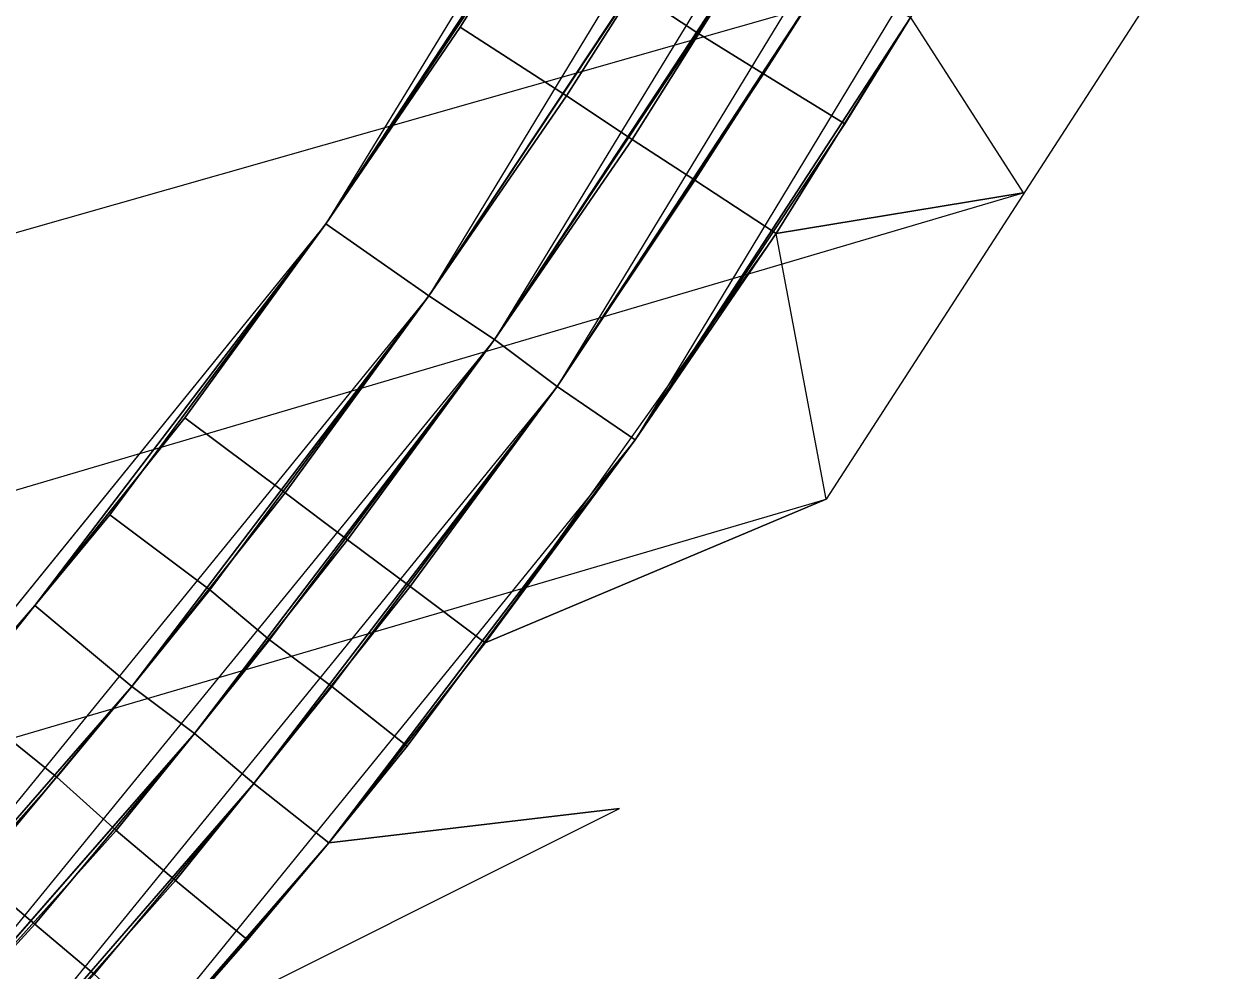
# Model space of a CAD drawing. Extents: x -24.1 to 24.1, y -24.4 to 24.4.
# Drawn here: x 17.395 to 21.22, y -15.35 to -12.32 of the extents above; entities that cross this region are included whole.
import ezdxf

# ---------------------------------------------------------------- set-up
doc = ezdxf.new("R2010")
doc.units = 0
doc.header["$MEASUREMENT"] = 0
for name, color, linetype in [('Concrete bases crown', 7, 'CONTINUOUS'), ('Concrete bases crown bottom', 7, 'CONTINUOUS'), ('Concrete bases crown side1', 7, 'CONTINUOUS'), ('Concrete bases crown side2', 7, 'CONTINUOUS'), ('Concrete bases crown side3', 7, 'CONTINUOUS'), ('Concrete bases crown side4', 7, 'CONTINUOUS'), ('Concrete bases crown top', 7, 'CONTINUOUS'), ('FEA1', 7, 'CONTINUOUS'), ('LowerTendons', 7, 'CONTINUOUS'), ('Mappers', 7, 'CONTINUOUS'), ('SupportsSph', 7, 'CONTINUOUS'), ('Tendons 1 internal', 7, 'CONTINUOUS'), ('Tendons 2 external', 7, 'CONTINUOUS'), ('Tendons 3 middle', 7, 'CONTINUOUS')]:
    doc.layers.add(name, color=color, linetype=linetype)

msp = doc.modelspace()

# ---------------------------------------------------------------- linework, layer by layer
at = {"layer": 'Concrete bases crown'}
for points in [[(19.96, -10.34, 58.95), (18.36, -12.96, 58.95), (19.2, -11.68, 57.86)], [(20.31, -10.52, 58.95), (18.69, -13.19, 58.95), (19.55, -11.89, 57.86)], [(20.31, -10.52, 58.95), (18.69, -13.19, 58.95), (19.55, -11.89, 57.86)], [(20.54, -10.64, 58.95), (18.9, -13.33, 58.95), (19.76, -12.02, 57.86)], [(20.54, -10.64, 58.95), (18.9, -13.33, 58.95), (19.76, -12.02, 57.86)], [(20.76, -10.75, 58.95), (19.1, -13.48, 58.95), (19.97, -12.15, 57.86)], [(20.76, -10.75, 58.95), (19.1, -13.48, 58.95), (19.97, -12.15, 57.86)], [(21.02, -10.89, 58.95), (19.35, -13.65, 58.95), (20.23, -12.3, 57.86)], [(18.36, -12.96, 58.95), (19, -12, 57.58), (19.2, -11.68, 57.86)], [(18.36, -12.96, 54.58), (19.2, -11.68, 54.58), (18.79, -12.33, 55.13)], [(18.69, -13.19, 58.95), (19.34, -12.21, 57.58), (19.55, -11.89, 57.86)], [(18.69, -13.19, 58.95), (19.34, -12.21, 57.58), (19.55, -11.89, 57.86)], [(18.69, -13.19, 54.58), (19.55, -11.89, 54.58), (19.13, -12.55, 55.13)], [(18.69, -13.19, 54.58), (19.55, -11.89, 54.58), (19.13, -12.55, 55.13)], [(18.9, -13.33, 58.95), (19.55, -12.35, 57.58), (19.76, -12.02, 57.86)], [(18.9, -13.33, 58.95), (19.55, -12.35, 57.58), (19.76, -12.02, 57.86)], [(18.9, -13.33, 54.58), (19.76, -12.02, 54.58), (19.34, -12.69, 55.13)], [(18.9, -13.33, 54.58), (19.76, -12.02, 54.58), (19.34, -12.69, 55.13)], [(19.1, -13.48, 58.95), (19.76, -12.48, 57.58), (19.97, -12.15, 57.86)], [(19.1, -13.48, 58.95), (19.76, -12.48, 57.58), (19.97, -12.15, 57.86)], [(19.1, -13.48, 54.58), (19.97, -12.15, 54.58), (19.54, -12.82, 55.13)], [(19.1, -13.48, 54.58), (19.97, -12.15, 54.58), (19.54, -12.82, 55.13)], [(19.35, -13.65, 58.95), (20.02, -12.64, 57.58), (20.23, -12.3, 57.86)], [(19.35, -13.65, 54.58), (20.23, -12.3, 54.58), (19.8, -12.99, 55.13)], [(18.36, -12.96, 58.95), (16.43, -15.34, 58.95), (17.43, -14.18, 57.86)], [(18.36, -12.96, 58.95), (17.43, -14.18, 57.86), (17.67, -13.89, 57.58)], [(17.43, -14.18, 54.58), (18.36, -12.96, 54.58), (17.91, -13.58, 55.13)], [(18.69, -13.19, 58.95), (16.72, -15.61, 58.95), (17.74, -14.44, 57.86)], [(18.69, -13.19, 58.95), (16.72, -15.61, 58.95), (17.74, -14.44, 57.86)], [(18.69, -13.19, 58.95), (17.74, -14.44, 57.86), (17.99, -14.13, 57.58)], [(18.69, -13.19, 58.95), (17.74, -14.44, 57.86), (17.99, -14.13, 57.58)], [(17.74, -14.44, 54.58), (18.69, -13.19, 54.58), (18.23, -13.82, 55.13)], [(17.74, -14.44, 54.58), (18.69, -13.19, 54.58), (18.23, -13.82, 55.13)], [(18.9, -13.33, 58.95), (16.9, -15.78, 58.95), (17.94, -14.59, 57.86)], [(18.9, -13.33, 58.95), (16.9, -15.78, 58.95), (17.94, -14.59, 57.86)], [(18.9, -13.33, 58.95), (17.94, -14.59, 57.86), (18.18, -14.29, 57.58)], [(18.9, -13.33, 58.95), (17.94, -14.59, 57.86), (18.18, -14.29, 57.58)], [(17.94, -14.59, 54.58), (18.9, -13.33, 54.58), (18.43, -13.97, 55.13)], [(17.94, -14.59, 54.58), (18.9, -13.33, 54.58), (18.43, -13.97, 55.13)], [(19.1, -13.48, 58.95), (17.09, -15.95, 58.95), (18.13, -14.75, 57.86)], [(19.1, -13.48, 58.95), (17.09, -15.95, 58.95), (18.13, -14.75, 57.86)], [(19.1, -13.48, 58.95), (18.13, -14.75, 57.86), (18.38, -14.44, 57.58)], [(19.1, -13.48, 58.95), (18.13, -14.75, 57.86), (18.38, -14.44, 57.58)], [(18.13, -14.75, 54.58), (19.1, -13.48, 54.58), (18.63, -14.12, 55.13)], [(18.13, -14.75, 54.58), (19.1, -13.48, 54.58), (18.63, -14.12, 55.13)], [(19.35, -13.65, 58.95), (17.31, -16.16, 58.95), (18.37, -14.94, 57.86)], [(19.35, -13.65, 58.95), (18.37, -14.94, 57.86), (18.62, -14.63, 57.58)], [(18.37, -14.94, 54.58), (19.35, -13.65, 54.58), (18.87, -14.3, 55.13)], [(16.43, -15.34, 58.95), (17.19, -14.48, 57.58), (17.43, -14.18, 57.86)], [(16.43, -15.34, 54.58), (17.43, -14.18, 54.58), (16.94, -14.77, 55.13)], [(16.72, -15.61, 58.95), (17.5, -14.73, 57.58), (17.74, -14.44, 57.86)], [(16.72, -15.61, 58.95), (17.5, -14.73, 57.58), (17.74, -14.44, 57.86)], [(16.72, -15.61, 54.58), (17.74, -14.44, 54.58), (17.24, -15.04, 55.13)], [(16.72, -15.61, 54.58), (17.74, -14.44, 54.58), (17.24, -15.04, 55.13)], [(16.9, -15.78, 58.95), (17.69, -14.9, 57.58), (17.94, -14.59, 57.86)], [(16.9, -15.78, 58.95), (17.69, -14.9, 57.58), (17.94, -14.59, 57.86)], [(16.9, -15.78, 54.58), (17.94, -14.59, 54.58), (17.43, -15.2, 55.13)], [(16.9, -15.78, 54.58), (17.94, -14.59, 54.58), (17.43, -15.2, 55.13)], [(17.09, -15.95, 58.95), (17.88, -15.06, 57.58), (18.13, -14.75, 57.86)], [(17.09, -15.95, 58.95), (17.88, -15.06, 57.58), (18.13, -14.75, 57.86)], [(17.09, -15.95, 54.58), (18.13, -14.75, 54.58), (17.62, -15.36, 55.13)], [(17.09, -15.95, 54.58), (18.13, -14.75, 54.58), (17.62, -15.36, 55.13)], [(17.31, -16.16, 58.95), (18.11, -15.25, 57.58), (18.37, -14.94, 57.86)], [(17.31, -16.16, 54.58), (18.37, -14.94, 54.58), (17.84, -15.56, 55.13)]]:
    msp.add_3dface(points, dxfattribs=at)
at = {"layer": 'Concrete bases crown bottom'}
for points in [[(19.2, -11.68, 55.67), (18.79, -12.33, 55.13), (19.2, -11.68, 54.58), (19.59, -11.01, 55.13)], [(19.59, -11.01, 56.22), (19.2, -11.68, 57.13), (18.79, -12.33, 56.22), (19.2, -11.68, 55.67)], [(19.55, -11.89, 55.67), (19.13, -12.55, 55.13), (19.55, -11.89, 54.58), (19.94, -11.21, 55.13)], [(19.94, -11.21, 56.22), (19.55, -11.89, 57.13), (19.13, -12.55, 56.22), (19.55, -11.89, 55.67)], [(19.76, -12.02, 55.67), (19.34, -12.69, 55.13), (19.76, -12.02, 54.58), (20.16, -11.33, 55.13)], [(20.16, -11.33, 56.22), (19.76, -12.02, 57.13), (19.34, -12.69, 56.22), (19.76, -12.02, 55.67)], [(19.97, -12.15, 55.67), (19.54, -12.82, 55.13), (19.97, -12.15, 54.58), (20.38, -11.45, 55.13)], [(20.38, -11.45, 56.22), (19.97, -12.15, 57.13), (19.54, -12.82, 56.22), (19.97, -12.15, 55.67)], [(19.2, -11.68, 57.13), (19, -12, 57.58), (18.36, -12.96, 56.77), (18.79, -12.33, 56.22)], [(18.79, -12.33, 56.22), (18.36, -12.96, 55.67), (18.79, -12.33, 55.13), (19.2, -11.68, 55.67)], [(19.96, -11.68, 57.58), (19.76, -12.02, 57.86), (19.55, -12.35, 57.58), (19.76, -12.02, 57.13)], [(20.18, -11.81, 57.58), (19.97, -12.15, 57.86), (19.76, -12.48, 57.58), (19.97, -12.15, 57.13)], [(19.55, -11.89, 57.13), (19.34, -12.21, 57.58), (18.69, -13.19, 56.77), (19.13, -12.55, 56.22)], [(19.13, -12.55, 56.22), (18.69, -13.19, 55.67), (19.13, -12.55, 55.13), (19.55, -11.89, 55.67)], [(18.36, -12.96, 58.95), (17.67, -13.89, 57.58), (18.36, -12.96, 56.77), (19, -12, 57.58)], [(19.76, -12.02, 57.13), (19.55, -12.35, 57.58), (18.9, -13.33, 56.77), (19.34, -12.69, 56.22)], [(19.34, -12.69, 56.22), (18.9, -13.33, 55.67), (19.34, -12.69, 55.13), (19.76, -12.02, 55.67)], [(19.97, -12.15, 57.13), (19.76, -12.48, 57.58), (19.1, -13.48, 56.77), (19.54, -12.82, 56.22)], [(19.54, -12.82, 56.22), (19.1, -13.48, 55.67), (19.54, -12.82, 55.13), (19.97, -12.15, 55.67)], [(18.69, -13.19, 58.95), (17.99, -14.13, 57.58), (18.69, -13.19, 56.77), (19.34, -12.21, 57.58)], [(18.36, -12.96, 55.67), (17.91, -13.58, 55.13), (18.36, -12.96, 54.58), (18.79, -12.33, 55.13)], [(18.36, -12.96, 56.77), (17.91, -13.58, 56.22), (18.36, -12.96, 55.67), (18.79, -12.33, 56.22)], [(18.9, -13.33, 58.95), (18.18, -14.29, 57.58), (18.9, -13.33, 56.77), (19.55, -12.35, 57.58)], [(19.1, -13.48, 58.95), (18.38, -14.44, 57.58), (19.1, -13.48, 56.77), (19.76, -12.48, 57.58)], [(18.69, -13.19, 55.67), (18.23, -13.82, 55.13), (18.69, -13.19, 54.58), (19.13, -12.55, 55.13)], [(18.69, -13.19, 56.77), (18.23, -13.82, 56.22), (18.69, -13.19, 55.67), (19.13, -12.55, 56.22)], [(18.9, -13.33, 55.67), (18.43, -13.97, 55.13), (18.9, -13.33, 54.58), (19.34, -12.69, 55.13)], [(18.9, -13.33, 56.77), (18.43, -13.97, 56.22), (18.9, -13.33, 55.67), (19.34, -12.69, 56.22)], [(19.1, -13.48, 55.67), (18.63, -14.12, 55.13), (19.1, -13.48, 54.58), (19.54, -12.82, 55.13)], [(19.1, -13.48, 56.77), (18.63, -14.12, 56.22), (19.1, -13.48, 55.67), (19.54, -12.82, 56.22)], [(17.91, -13.58, 56.22), (17.43, -14.18, 55.67), (17.91, -13.58, 55.13), (18.36, -12.96, 55.67)], [(18.36, -12.96, 56.77), (17.67, -13.89, 57.58), (17.43, -14.18, 57.13), (17.91, -13.58, 56.22)], [(18.23, -13.82, 56.22), (17.74, -14.44, 55.67), (18.23, -13.82, 55.13), (18.69, -13.19, 55.67)], [(18.69, -13.19, 56.77), (17.99, -14.13, 57.58), (17.74, -14.44, 57.13), (18.23, -13.82, 56.22)], [(18.43, -13.97, 56.22), (17.94, -14.59, 55.67), (18.43, -13.97, 55.13), (18.9, -13.33, 55.67)], [(18.9, -13.33, 56.77), (18.18, -14.29, 57.58), (17.94, -14.59, 57.13), (18.43, -13.97, 56.22)], [(18.63, -14.12, 56.22), (18.13, -14.75, 55.67), (18.63, -14.12, 55.13), (19.1, -13.48, 55.67)], [(19.1, -13.48, 56.77), (18.38, -14.44, 57.58), (18.13, -14.75, 57.13), (18.63, -14.12, 56.22)], [(17.43, -14.18, 55.67), (16.94, -14.77, 55.13), (17.43, -14.18, 54.58), (17.91, -13.58, 55.13)], [(17.91, -13.58, 56.22), (17.43, -14.18, 57.13), (16.94, -14.77, 56.22), (17.43, -14.18, 55.67)], [(17.74, -14.44, 55.67), (17.24, -15.04, 55.13), (17.74, -14.44, 54.58), (18.23, -13.82, 55.13)], [(18.23, -13.82, 56.22), (17.74, -14.44, 57.13), (17.24, -15.04, 56.22), (17.74, -14.44, 55.67)], [(17.67, -13.89, 57.58), (17.43, -14.18, 57.86), (17.19, -14.48, 57.58), (17.43, -14.18, 57.13)], [(17.94, -14.59, 55.67), (17.43, -15.2, 55.13), (17.94, -14.59, 54.58), (18.43, -13.97, 55.13)], [(18.43, -13.97, 56.22), (17.94, -14.59, 57.13), (17.43, -15.2, 56.22), (17.94, -14.59, 55.67)], [(17.99, -14.13, 57.58), (17.74, -14.44, 57.86), (17.5, -14.73, 57.58), (17.74, -14.44, 57.13)], [(18.13, -14.75, 55.67), (17.62, -15.36, 55.13), (18.13, -14.75, 54.58), (18.63, -14.12, 55.13)], [(18.63, -14.12, 56.22), (18.13, -14.75, 57.13), (17.62, -15.36, 56.22), (18.13, -14.75, 55.67)], [(16.94, -14.77, 56.22), (16.43, -15.34, 55.67), (16.94, -14.77, 55.13), (17.43, -14.18, 55.67)], [(17.43, -14.18, 57.13), (17.19, -14.48, 57.58), (16.43, -15.34, 56.77), (16.94, -14.77, 56.22)], [(18.18, -14.29, 57.58), (17.94, -14.59, 57.86), (17.69, -14.9, 57.58), (17.94, -14.59, 57.13)], [(17.24, -15.04, 56.22), (16.72, -15.61, 55.67), (17.24, -15.04, 55.13), (17.74, -14.44, 55.67)], [(17.74, -14.44, 57.13), (17.5, -14.73, 57.58), (16.72, -15.61, 56.77), (17.24, -15.04, 56.22)], [(18.38, -14.44, 57.58), (18.13, -14.75, 57.86), (17.88, -15.06, 57.58), (18.13, -14.75, 57.13)], [(17.43, -15.2, 56.22), (16.9, -15.78, 55.67), (17.43, -15.2, 55.13), (17.94, -14.59, 55.67)], [(17.94, -14.59, 57.13), (17.69, -14.9, 57.58), (16.9, -15.78, 56.77), (17.43, -15.2, 56.22)], [(16.72, -15.61, 58.95), (15.89, -16.45, 57.58), (16.72, -15.61, 56.77), (17.5, -14.73, 57.58)], [(17.62, -15.36, 56.22), (17.09, -15.95, 55.67), (17.62, -15.36, 55.13), (18.13, -14.75, 55.67)], [(18.13, -14.75, 57.13), (17.88, -15.06, 57.58), (17.09, -15.95, 56.77), (17.62, -15.36, 56.22)], [(16.9, -15.78, 58.95), (16.07, -16.63, 57.58), (16.9, -15.78, 56.77), (17.69, -14.9, 57.58)], [(17.09, -15.95, 58.95), (16.24, -16.81, 57.58), (17.09, -15.95, 56.77), (17.88, -15.06, 57.58)], [(16.9, -15.78, 55.67), (16.35, -16.35, 55.13), (16.9, -15.78, 54.58), (17.43, -15.2, 55.13)], [(16.9, -15.78, 56.77), (16.35, -16.35, 56.22), (16.9, -15.78, 55.67), (17.43, -15.2, 56.22)]]:
    msp.add_3dface(points, dxfattribs=at)
at = {"layer": 'Concrete bases crown side1'}
for points in [[(19.2, -11.68, 55.67), (18.79, -12.33, 55.13), (19.13, -12.55, 55.13), (19.55, -11.89, 55.67)], [(19.55, -11.89, 55.67), (19.13, -12.55, 55.13), (19.34, -12.69, 55.13), (19.76, -12.02, 55.67)], [(19.55, -11.89, 57.13), (19.34, -12.21, 57.58), (19.55, -12.35, 57.58), (19.76, -12.02, 57.13)], [(19.76, -12.02, 55.67), (19.34, -12.69, 55.13), (19.54, -12.82, 55.13), (19.97, -12.15, 55.67)], [(19.76, -12.02, 57.13), (19.55, -12.35, 57.58), (19.76, -12.48, 57.58), (19.97, -12.15, 57.13)], [(19.97, -12.15, 55.67), (19.54, -12.82, 55.13), (19.8, -12.99, 55.13), (20.23, -12.3, 55.67)], [(19.97, -12.15, 57.13), (19.76, -12.48, 57.58), (20.02, -12.64, 57.58), (20.23, -12.3, 57.13)], [(18.79, -12.33, 56.22), (18.36, -12.96, 55.67), (18.69, -13.19, 55.67), (19.13, -12.55, 56.22)], [(19.13, -12.55, 56.22), (18.69, -13.19, 55.67), (18.9, -13.33, 55.67), (19.34, -12.69, 56.22)], [(19.34, -12.69, 56.22), (18.9, -13.33, 55.67), (19.1, -13.48, 55.67), (19.54, -12.82, 56.22)], [(19.54, -12.82, 56.22), (19.1, -13.48, 55.67), (19.35, -13.65, 55.67), (19.8, -12.99, 56.22)], [(18.36, -12.96, 56.77), (17.67, -13.89, 57.58), (17.99, -14.13, 57.58), (18.69, -13.19, 56.77)], [(18.36, -12.96, 58.95), (17.67, -13.89, 57.58), (17.99, -14.13, 57.58), (18.69, -13.19, 58.95)], [(18.36, -12.96, 55.67), (17.91, -13.58, 55.13), (18.23, -13.82, 55.13), (18.69, -13.19, 55.67)], [(18.36, -12.96, 56.77), (17.91, -13.58, 56.22), (18.23, -13.82, 56.22), (18.69, -13.19, 56.77)], [(18.69, -13.19, 56.77), (17.99, -14.13, 57.58), (18.18, -14.29, 57.58), (18.9, -13.33, 56.77)], [(18.69, -13.19, 58.95), (17.99, -14.13, 57.58), (18.18, -14.29, 57.58), (18.9, -13.33, 58.95)], [(18.69, -13.19, 55.67), (18.23, -13.82, 55.13), (18.43, -13.97, 55.13), (18.9, -13.33, 55.67)], [(18.69, -13.19, 56.77), (18.23, -13.82, 56.22), (18.43, -13.97, 56.22), (18.9, -13.33, 56.77)], [(18.9, -13.33, 56.77), (18.18, -14.29, 57.58), (18.38, -14.44, 57.58), (19.1, -13.48, 56.77)], [(18.9, -13.33, 58.95), (18.18, -14.29, 57.58), (18.38, -14.44, 57.58), (19.1, -13.48, 58.95)], [(18.9, -13.33, 55.67), (18.43, -13.97, 55.13), (18.63, -14.12, 55.13), (19.1, -13.48, 55.67)], [(18.9, -13.33, 56.77), (18.43, -13.97, 56.22), (18.63, -14.12, 56.22), (19.1, -13.48, 56.77)], [(19.1, -13.48, 56.77), (18.38, -14.44, 57.58), (18.62, -14.63, 57.58), (19.35, -13.65, 56.77)], [(19.1, -13.48, 58.95), (18.38, -14.44, 57.58), (18.62, -14.63, 57.58), (19.35, -13.65, 58.95)], [(19.1, -13.48, 55.67), (18.63, -14.12, 55.13), (18.87, -14.3, 55.13), (19.35, -13.65, 55.67)], [(19.1, -13.48, 56.77), (18.63, -14.12, 56.22), (18.87, -14.3, 56.22), (19.35, -13.65, 56.77)], [(17.91, -13.58, 56.22), (17.43, -14.18, 55.67), (17.74, -14.44, 55.67), (18.23, -13.82, 56.22)], [(17.91, -13.58, 56.22), (17.43, -14.18, 57.13), (17.74, -14.44, 57.13), (18.23, -13.82, 56.22)], [(18.23, -13.82, 56.22), (17.74, -14.44, 55.67), (17.94, -14.59, 55.67), (18.43, -13.97, 56.22)], [(18.23, -13.82, 56.22), (17.74, -14.44, 57.13), (17.94, -14.59, 57.13), (18.43, -13.97, 56.22)], [(17.67, -13.89, 57.58), (17.43, -14.18, 57.86), (17.74, -14.44, 57.86), (17.99, -14.13, 57.58)], [(18.43, -13.97, 56.22), (17.94, -14.59, 55.67), (18.13, -14.75, 55.67), (18.63, -14.12, 56.22)], [(18.43, -13.97, 56.22), (17.94, -14.59, 57.13), (18.13, -14.75, 57.13), (18.63, -14.12, 56.22)], [(17.99, -14.13, 57.58), (17.74, -14.44, 57.86), (17.94, -14.59, 57.86), (18.18, -14.29, 57.58)], [(18.63, -14.12, 56.22), (18.13, -14.75, 55.67), (18.37, -14.94, 55.67), (18.87, -14.3, 56.22)], [(18.63, -14.12, 56.22), (18.13, -14.75, 57.13), (18.37, -14.94, 57.13), (18.87, -14.3, 56.22)], [(17.43, -14.18, 55.67), (16.94, -14.77, 55.13), (17.24, -15.04, 55.13), (17.74, -14.44, 55.67)], [(17.43, -14.18, 57.13), (17.19, -14.48, 57.58), (17.5, -14.73, 57.58), (17.74, -14.44, 57.13)], [(18.18, -14.29, 57.58), (17.94, -14.59, 57.86), (18.13, -14.75, 57.86), (18.38, -14.44, 57.58)], [(17.74, -14.44, 55.67), (17.24, -15.04, 55.13), (17.43, -15.2, 55.13), (17.94, -14.59, 55.67)], [(17.74, -14.44, 57.13), (17.5, -14.73, 57.58), (17.69, -14.9, 57.58), (17.94, -14.59, 57.13)], [(18.38, -14.44, 57.58), (18.13, -14.75, 57.86), (18.37, -14.94, 57.86), (18.62, -14.63, 57.58)], [(17.94, -14.59, 55.67), (17.43, -15.2, 55.13), (17.62, -15.36, 55.13), (18.13, -14.75, 55.67)], [(17.94, -14.59, 57.13), (17.69, -14.9, 57.58), (17.88, -15.06, 57.58), (18.13, -14.75, 57.13)], [(18.13, -14.75, 55.67), (17.62, -15.36, 55.13), (17.84, -15.56, 55.13), (18.37, -14.94, 55.67)], [(18.13, -14.75, 57.13), (17.88, -15.06, 57.58), (18.11, -15.25, 57.58), (18.37, -14.94, 57.13)], [(17.24, -15.04, 56.22), (16.72, -15.61, 55.67), (16.9, -15.78, 55.67), (17.43, -15.2, 56.22)], [(17.43, -15.2, 56.22), (16.9, -15.78, 55.67), (17.09, -15.95, 55.67), (17.62, -15.36, 56.22)]]:
    msp.add_3dface(points, dxfattribs=at)
at = {"layer": 'Concrete bases crown side2'}
for points in [[(18.79, -12.33, 55.13), (19.2, -11.68, 54.58), (19.55, -11.89, 54.58), (19.13, -12.55, 55.13)], [(19.2, -11.68, 57.13), (18.79, -12.33, 56.22), (19.13, -12.55, 56.22), (19.55, -11.89, 57.13)], [(19.13, -12.55, 55.13), (19.55, -11.89, 54.58), (19.76, -12.02, 54.58), (19.34, -12.69, 55.13)], [(19.55, -11.89, 57.13), (19.13, -12.55, 56.22), (19.34, -12.69, 56.22), (19.76, -12.02, 57.13)], [(19.55, -11.89, 57.86), (19.34, -12.21, 57.58), (19.55, -12.35, 57.58), (19.76, -12.02, 57.86)], [(19, -12, 57.58), (18.36, -12.96, 56.77), (18.69, -13.19, 56.77), (19.34, -12.21, 57.58)], [(19.34, -12.69, 55.13), (19.76, -12.02, 54.58), (19.97, -12.15, 54.58), (19.54, -12.82, 55.13)], [(19.76, -12.02, 57.13), (19.34, -12.69, 56.22), (19.54, -12.82, 56.22), (19.97, -12.15, 57.13)], [(19.76, -12.02, 57.86), (19.55, -12.35, 57.58), (19.76, -12.48, 57.58), (19.97, -12.15, 57.86)], [(19.54, -12.82, 55.13), (19.97, -12.15, 54.58), (20.23, -12.3, 54.58), (19.8, -12.99, 55.13)], [(19.97, -12.15, 57.13), (19.54, -12.82, 56.22), (19.8, -12.99, 56.22), (20.23, -12.3, 57.13)], [(19.97, -12.15, 57.86), (19.76, -12.48, 57.58), (20.02, -12.64, 57.58), (20.23, -12.3, 57.86)], [(19.34, -12.21, 57.58), (18.69, -13.19, 56.77), (18.9, -13.33, 56.77), (19.55, -12.35, 57.58)], [(18.36, -12.96, 55.67), (18.79, -12.33, 55.13), (19.13, -12.55, 55.13), (18.69, -13.19, 55.67)], [(19.55, -12.35, 57.58), (18.9, -13.33, 56.77), (19.1, -13.48, 56.77), (19.76, -12.48, 57.58)], [(19.76, -12.48, 57.58), (19.1, -13.48, 56.77), (19.35, -13.65, 56.77), (20.02, -12.64, 57.58)], [(18.69, -13.19, 55.67), (19.13, -12.55, 55.13), (19.34, -12.69, 55.13), (18.9, -13.33, 55.67)], [(18.9, -13.33, 55.67), (19.34, -12.69, 55.13), (19.54, -12.82, 55.13), (19.1, -13.48, 55.67)], [(19.1, -13.48, 55.67), (19.54, -12.82, 55.13), (19.8, -12.99, 55.13), (19.35, -13.65, 55.67)], [(17.67, -13.89, 57.58), (18.36, -12.96, 56.77), (18.69, -13.19, 56.77), (17.99, -14.13, 57.58)], [(17.91, -13.58, 55.13), (18.36, -12.96, 54.58), (18.69, -13.19, 54.58), (18.23, -13.82, 55.13)], [(17.91, -13.58, 56.22), (18.36, -12.96, 55.67), (18.69, -13.19, 55.67), (18.23, -13.82, 56.22)], [(17.99, -14.13, 57.58), (18.69, -13.19, 56.77), (18.9, -13.33, 56.77), (18.18, -14.29, 57.58)], [(18.23, -13.82, 55.13), (18.69, -13.19, 54.58), (18.9, -13.33, 54.58), (18.43, -13.97, 55.13)], [(18.23, -13.82, 56.22), (18.69, -13.19, 55.67), (18.9, -13.33, 55.67), (18.43, -13.97, 56.22)], [(18.18, -14.29, 57.58), (18.9, -13.33, 56.77), (19.1, -13.48, 56.77), (18.38, -14.44, 57.58)], [(18.43, -13.97, 55.13), (18.9, -13.33, 54.58), (19.1, -13.48, 54.58), (18.63, -14.12, 55.13)], [(18.43, -13.97, 56.22), (18.9, -13.33, 55.67), (19.1, -13.48, 55.67), (18.63, -14.12, 56.22)], [(18.38, -14.44, 57.58), (19.1, -13.48, 56.77), (19.35, -13.65, 56.77), (18.62, -14.63, 57.58)], [(18.63, -14.12, 55.13), (19.1, -13.48, 54.58), (19.35, -13.65, 54.58), (18.87, -14.3, 55.13)], [(18.63, -14.12, 56.22), (19.1, -13.48, 55.67), (19.35, -13.65, 55.67), (18.87, -14.3, 56.22)], [(17.43, -14.18, 55.67), (17.91, -13.58, 55.13), (18.23, -13.82, 55.13), (17.74, -14.44, 55.67)], [(17.74, -14.44, 55.67), (18.23, -13.82, 55.13), (18.43, -13.97, 55.13), (17.94, -14.59, 55.67)], [(17.67, -13.89, 57.58), (17.43, -14.18, 57.13), (17.74, -14.44, 57.13), (17.99, -14.13, 57.58)], [(17.94, -14.59, 55.67), (18.43, -13.97, 55.13), (18.63, -14.12, 55.13), (18.13, -14.75, 55.67)], [(17.99, -14.13, 57.58), (17.74, -14.44, 57.13), (17.94, -14.59, 57.13), (18.18, -14.29, 57.58)], [(18.13, -14.75, 55.67), (18.63, -14.12, 55.13), (18.87, -14.3, 55.13), (18.37, -14.94, 55.67)], [(16.94, -14.77, 55.13), (17.43, -14.18, 54.58), (17.74, -14.44, 54.58), (17.24, -15.04, 55.13)], [(17.43, -14.18, 57.13), (16.94, -14.77, 56.22), (17.24, -15.04, 56.22), (17.74, -14.44, 57.13)], [(17.43, -14.18, 57.86), (17.19, -14.48, 57.58), (17.5, -14.73, 57.58), (17.74, -14.44, 57.86)], [(18.18, -14.29, 57.58), (17.94, -14.59, 57.13), (18.13, -14.75, 57.13), (18.38, -14.44, 57.58)], [(17.24, -15.04, 55.13), (17.74, -14.44, 54.58), (17.94, -14.59, 54.58), (17.43, -15.2, 55.13)], [(17.74, -14.44, 57.13), (17.24, -15.04, 56.22), (17.43, -15.2, 56.22), (17.94, -14.59, 57.13)], [(17.74, -14.44, 57.86), (17.5, -14.73, 57.58), (17.69, -14.9, 57.58), (17.94, -14.59, 57.86)], [(18.38, -14.44, 57.58), (18.13, -14.75, 57.13), (18.37, -14.94, 57.13), (18.62, -14.63, 57.58)], [(17.19, -14.48, 57.58), (16.43, -15.34, 56.77), (16.72, -15.61, 56.77), (17.5, -14.73, 57.58)], [(17.43, -15.2, 55.13), (17.94, -14.59, 54.58), (18.13, -14.75, 54.58), (17.62, -15.36, 55.13)], [(17.94, -14.59, 57.13), (17.43, -15.2, 56.22), (17.62, -15.36, 56.22), (18.13, -14.75, 57.13)], [(17.94, -14.59, 57.86), (17.69, -14.9, 57.58), (17.88, -15.06, 57.58), (18.13, -14.75, 57.86)], [(17.5, -14.73, 57.58), (16.72, -15.61, 56.77), (16.9, -15.78, 56.77), (17.69, -14.9, 57.58)], [(17.62, -15.36, 55.13), (18.13, -14.75, 54.58), (18.37, -14.94, 54.58), (17.84, -15.56, 55.13)], [(18.13, -14.75, 57.13), (17.62, -15.36, 56.22), (17.84, -15.56, 56.22), (18.37, -14.94, 57.13)], [(18.13, -14.75, 57.86), (17.88, -15.06, 57.58), (18.11, -15.25, 57.58), (18.37, -14.94, 57.86)], [(17.69, -14.9, 57.58), (16.9, -15.78, 56.77), (17.09, -15.95, 56.77), (17.88, -15.06, 57.58)], [(16.72, -15.61, 55.67), (17.24, -15.04, 55.13), (17.43, -15.2, 55.13), (16.9, -15.78, 55.67)], [(17.88, -15.06, 57.58), (17.09, -15.95, 56.77), (17.31, -16.16, 56.77), (18.11, -15.25, 57.58)], [(16.9, -15.78, 55.67), (17.43, -15.2, 55.13), (17.62, -15.36, 55.13), (17.09, -15.95, 55.67)]]:
    msp.add_3dface(points, dxfattribs=at)
at = {"layer": 'Concrete bases crown side3'}
for points in [[(18.79, -12.33, 56.22), (19.2, -11.68, 55.67), (19.55, -11.89, 55.67), (19.13, -12.55, 56.22)], [(18.79, -12.33, 55.13), (19.2, -11.68, 55.67), (19.55, -11.89, 55.67), (19.13, -12.55, 55.13)], [(19.13, -12.55, 56.22), (19.55, -11.89, 55.67), (19.76, -12.02, 55.67), (19.34, -12.69, 56.22)], [(19.13, -12.55, 55.13), (19.55, -11.89, 55.67), (19.76, -12.02, 55.67), (19.34, -12.69, 55.13)], [(19.34, -12.21, 57.58), (19.55, -11.89, 57.13), (19.76, -12.02, 57.13), (19.55, -12.35, 57.58)], [(18.36, -12.96, 56.77), (19, -12, 57.58), (19.34, -12.21, 57.58), (18.69, -13.19, 56.77)], [(19.34, -12.69, 56.22), (19.76, -12.02, 55.67), (19.97, -12.15, 55.67), (19.54, -12.82, 56.22)], [(19.34, -12.69, 55.13), (19.76, -12.02, 55.67), (19.97, -12.15, 55.67), (19.54, -12.82, 55.13)], [(19.55, -12.35, 57.58), (19.76, -12.02, 57.13), (19.97, -12.15, 57.13), (19.76, -12.48, 57.58)], [(19.54, -12.82, 56.22), (19.97, -12.15, 55.67), (20.23, -12.3, 55.67), (19.8, -12.99, 56.22)], [(19.54, -12.82, 55.13), (19.97, -12.15, 55.67), (20.23, -12.3, 55.67), (19.8, -12.99, 55.13)], [(19.76, -12.48, 57.58), (19.97, -12.15, 57.13), (20.23, -12.3, 57.13), (20.02, -12.64, 57.58)], [(18.69, -13.19, 56.77), (19.34, -12.21, 57.58), (19.55, -12.35, 57.58), (18.9, -13.33, 56.77)], [(18.36, -12.96, 54.58), (18.79, -12.33, 55.13), (19.13, -12.55, 55.13), (18.69, -13.19, 54.58)], [(18.36, -12.96, 55.67), (18.79, -12.33, 56.22), (19.13, -12.55, 56.22), (18.69, -13.19, 55.67)], [(18.36, -12.96, 56.77), (18.79, -12.33, 56.22), (19.13, -12.55, 56.22), (18.69, -13.19, 56.77)], [(18.9, -13.33, 56.77), (19.55, -12.35, 57.58), (19.76, -12.48, 57.58), (19.1, -13.48, 56.77)], [(19.1, -13.48, 56.77), (19.76, -12.48, 57.58), (20.02, -12.64, 57.58), (19.35, -13.65, 56.77)], [(18.69, -13.19, 54.58), (19.13, -12.55, 55.13), (19.34, -12.69, 55.13), (18.9, -13.33, 54.58)], [(18.69, -13.19, 55.67), (19.13, -12.55, 56.22), (19.34, -12.69, 56.22), (18.9, -13.33, 55.67)], [(18.69, -13.19, 56.77), (19.13, -12.55, 56.22), (19.34, -12.69, 56.22), (18.9, -13.33, 56.77)], [(18.9, -13.33, 54.58), (19.34, -12.69, 55.13), (19.54, -12.82, 55.13), (19.1, -13.48, 54.58)], [(18.9, -13.33, 55.67), (19.34, -12.69, 56.22), (19.54, -12.82, 56.22), (19.1, -13.48, 55.67)], [(18.9, -13.33, 56.77), (19.34, -12.69, 56.22), (19.54, -12.82, 56.22), (19.1, -13.48, 56.77)], [(19.1, -13.48, 54.58), (19.54, -12.82, 55.13), (19.8, -12.99, 55.13), (19.35, -13.65, 54.58)], [(19.1, -13.48, 55.67), (19.54, -12.82, 56.22), (19.8, -12.99, 56.22), (19.35, -13.65, 55.67)], [(19.1, -13.48, 56.77), (19.54, -12.82, 56.22), (19.8, -12.99, 56.22), (19.35, -13.65, 56.77)], [(17.91, -13.58, 55.13), (18.36, -12.96, 55.67), (18.69, -13.19, 55.67), (18.23, -13.82, 55.13)], [(18.23, -13.82, 55.13), (18.69, -13.19, 55.67), (18.9, -13.33, 55.67), (18.43, -13.97, 55.13)], [(18.43, -13.97, 55.13), (18.9, -13.33, 55.67), (19.1, -13.48, 55.67), (18.63, -14.12, 55.13)], [(18.63, -14.12, 55.13), (19.1, -13.48, 55.67), (19.35, -13.65, 55.67), (18.87, -14.3, 55.13)], [(17.43, -14.18, 54.58), (17.91, -13.58, 55.13), (18.23, -13.82, 55.13), (17.74, -14.44, 54.58)], [(17.43, -14.18, 57.13), (17.91, -13.58, 56.22), (18.23, -13.82, 56.22), (17.74, -14.44, 57.13)], [(17.74, -14.44, 54.58), (18.23, -13.82, 55.13), (18.43, -13.97, 55.13), (17.94, -14.59, 54.58)], [(17.74, -14.44, 57.13), (18.23, -13.82, 56.22), (18.43, -13.97, 56.22), (17.94, -14.59, 57.13)], [(17.94, -14.59, 54.58), (18.43, -13.97, 55.13), (18.63, -14.12, 55.13), (18.13, -14.75, 54.58)], [(17.94, -14.59, 57.13), (18.43, -13.97, 56.22), (18.63, -14.12, 56.22), (18.13, -14.75, 57.13)], [(18.13, -14.75, 54.58), (18.63, -14.12, 55.13), (18.87, -14.3, 55.13), (18.37, -14.94, 54.58)], [(18.13, -14.75, 57.13), (18.63, -14.12, 56.22), (18.87, -14.3, 56.22), (18.37, -14.94, 57.13)], [(16.94, -14.77, 55.13), (17.43, -14.18, 55.67), (17.74, -14.44, 55.67), (17.24, -15.04, 55.13)], [(16.94, -14.77, 56.22), (17.43, -14.18, 55.67), (17.74, -14.44, 55.67), (17.24, -15.04, 56.22)], [(17.19, -14.48, 57.58), (17.43, -14.18, 57.13), (17.74, -14.44, 57.13), (17.5, -14.73, 57.58)], [(17.24, -15.04, 55.13), (17.74, -14.44, 55.67), (17.94, -14.59, 55.67), (17.43, -15.2, 55.13)], [(17.24, -15.04, 56.22), (17.74, -14.44, 55.67), (17.94, -14.59, 55.67), (17.43, -15.2, 56.22)], [(17.5, -14.73, 57.58), (17.74, -14.44, 57.13), (17.94, -14.59, 57.13), (17.69, -14.9, 57.58)], [(16.43, -15.34, 56.77), (17.19, -14.48, 57.58), (17.5, -14.73, 57.58), (16.72, -15.61, 56.77)], [(17.43, -15.2, 55.13), (17.94, -14.59, 55.67), (18.13, -14.75, 55.67), (17.62, -15.36, 55.13)], [(17.43, -15.2, 56.22), (17.94, -14.59, 55.67), (18.13, -14.75, 55.67), (17.62, -15.36, 56.22)], [(17.69, -14.9, 57.58), (17.94, -14.59, 57.13), (18.13, -14.75, 57.13), (17.88, -15.06, 57.58)], [(16.72, -15.61, 56.77), (17.5, -14.73, 57.58), (17.69, -14.9, 57.58), (16.9, -15.78, 56.77)], [(17.62, -15.36, 55.13), (18.13, -14.75, 55.67), (18.37, -14.94, 55.67), (17.84, -15.56, 55.13)], [(17.62, -15.36, 56.22), (18.13, -14.75, 55.67), (18.37, -14.94, 55.67), (17.84, -15.56, 56.22)], [(17.88, -15.06, 57.58), (18.13, -14.75, 57.13), (18.37, -14.94, 57.13), (18.11, -15.25, 57.58)], [(16.9, -15.78, 56.77), (17.69, -14.9, 57.58), (17.88, -15.06, 57.58), (17.09, -15.95, 56.77)], [(16.72, -15.61, 54.58), (17.24, -15.04, 55.13), (17.43, -15.2, 55.13), (16.9, -15.78, 54.58)], [(16.72, -15.61, 55.67), (17.24, -15.04, 56.22), (17.43, -15.2, 56.22), (16.9, -15.78, 55.67)], [(16.72, -15.61, 56.77), (17.24, -15.04, 56.22), (17.43, -15.2, 56.22), (16.9, -15.78, 56.77)], [(17.09, -15.95, 56.77), (17.88, -15.06, 57.58), (18.11, -15.25, 57.58), (17.31, -16.16, 56.77)], [(16.9, -15.78, 54.58), (17.43, -15.2, 55.13), (17.62, -15.36, 55.13), (17.09, -15.95, 54.58)], [(16.9, -15.78, 55.67), (17.43, -15.2, 56.22), (17.62, -15.36, 56.22), (17.09, -15.95, 55.67)], [(16.9, -15.78, 56.77), (17.43, -15.2, 56.22), (17.62, -15.36, 56.22), (17.09, -15.95, 56.77)]]:
    msp.add_3dface(points, dxfattribs=at)
at = {"layer": 'Concrete bases crown side4'}
for points in [[(18.79, -12.33, 56.22), (19.2, -11.68, 57.13), (19.55, -11.89, 57.13), (19.13, -12.55, 56.22)], [(19.2, -11.68, 55.67), (18.79, -12.33, 56.22), (19.13, -12.55, 56.22), (19.55, -11.89, 55.67)], [(19.13, -12.55, 56.22), (19.55, -11.89, 57.13), (19.76, -12.02, 57.13), (19.34, -12.69, 56.22)], [(19.55, -11.89, 55.67), (19.13, -12.55, 56.22), (19.34, -12.69, 56.22), (19.76, -12.02, 55.67)], [(19, -12, 57.58), (18.36, -12.96, 58.95), (18.69, -13.19, 58.95), (19.34, -12.21, 57.58)], [(19.34, -12.69, 56.22), (19.76, -12.02, 57.13), (19.97, -12.15, 57.13), (19.54, -12.82, 56.22)], [(19.76, -12.02, 55.67), (19.34, -12.69, 56.22), (19.54, -12.82, 56.22), (19.97, -12.15, 55.67)], [(19.54, -12.82, 56.22), (19.97, -12.15, 57.13), (20.23, -12.3, 57.13), (19.8, -12.99, 56.22)], [(19.97, -12.15, 55.67), (19.54, -12.82, 56.22), (19.8, -12.99, 56.22), (20.23, -12.3, 55.67)], [(19.34, -12.21, 57.58), (18.69, -13.19, 58.95), (18.9, -13.33, 58.95), (19.55, -12.35, 57.58)], [(18.79, -12.33, 55.13), (18.36, -12.96, 55.67), (18.69, -13.19, 55.67), (19.13, -12.55, 55.13)], [(18.79, -12.33, 56.22), (18.36, -12.96, 56.77), (18.69, -13.19, 56.77), (19.13, -12.55, 56.22)], [(19.55, -12.35, 57.58), (18.9, -13.33, 58.95), (19.1, -13.48, 58.95), (19.76, -12.48, 57.58)], [(19.76, -12.48, 57.58), (19.1, -13.48, 58.95), (19.35, -13.65, 58.95), (20.02, -12.64, 57.58)], [(19.13, -12.55, 55.13), (18.69, -13.19, 55.67), (18.9, -13.33, 55.67), (19.34, -12.69, 55.13)], [(19.13, -12.55, 56.22), (18.69, -13.19, 56.77), (18.9, -13.33, 56.77), (19.34, -12.69, 56.22)], [(19.34, -12.69, 55.13), (18.9, -13.33, 55.67), (19.1, -13.48, 55.67), (19.54, -12.82, 55.13)], [(19.34, -12.69, 56.22), (18.9, -13.33, 56.77), (19.1, -13.48, 56.77), (19.54, -12.82, 56.22)], [(19.54, -12.82, 55.13), (19.1, -13.48, 55.67), (19.35, -13.65, 55.67), (19.8, -12.99, 55.13)], [(19.54, -12.82, 56.22), (19.1, -13.48, 56.77), (19.35, -13.65, 56.77), (19.8, -12.99, 56.22)], [(18.36, -12.96, 55.67), (17.91, -13.58, 56.22), (18.23, -13.82, 56.22), (18.69, -13.19, 55.67)], [(17.91, -13.58, 56.22), (18.36, -12.96, 56.77), (18.69, -13.19, 56.77), (18.23, -13.82, 56.22)], [(18.69, -13.19, 55.67), (18.23, -13.82, 56.22), (18.43, -13.97, 56.22), (18.9, -13.33, 55.67)], [(18.23, -13.82, 56.22), (18.69, -13.19, 56.77), (18.9, -13.33, 56.77), (18.43, -13.97, 56.22)], [(18.9, -13.33, 55.67), (18.43, -13.97, 56.22), (18.63, -14.12, 56.22), (19.1, -13.48, 55.67)], [(18.43, -13.97, 56.22), (18.9, -13.33, 56.77), (19.1, -13.48, 56.77), (18.63, -14.12, 56.22)], [(19.1, -13.48, 55.67), (18.63, -14.12, 56.22), (18.87, -14.3, 56.22), (19.35, -13.65, 55.67)], [(18.63, -14.12, 56.22), (19.1, -13.48, 56.77), (19.35, -13.65, 56.77), (18.87, -14.3, 56.22)], [(17.91, -13.58, 55.13), (17.43, -14.18, 55.67), (17.74, -14.44, 55.67), (18.23, -13.82, 55.13)], [(17.43, -14.18, 55.67), (17.91, -13.58, 56.22), (18.23, -13.82, 56.22), (17.74, -14.44, 55.67)], [(18.23, -13.82, 55.13), (17.74, -14.44, 55.67), (17.94, -14.59, 55.67), (18.43, -13.97, 55.13)], [(17.74, -14.44, 55.67), (18.23, -13.82, 56.22), (18.43, -13.97, 56.22), (17.94, -14.59, 55.67)], [(17.43, -14.18, 57.13), (17.67, -13.89, 57.58), (17.99, -14.13, 57.58), (17.74, -14.44, 57.13)], [(18.43, -13.97, 55.13), (17.94, -14.59, 55.67), (18.13, -14.75, 55.67), (18.63, -14.12, 55.13)], [(17.94, -14.59, 55.67), (18.43, -13.97, 56.22), (18.63, -14.12, 56.22), (18.13, -14.75, 55.67)], [(17.74, -14.44, 57.13), (17.99, -14.13, 57.58), (18.18, -14.29, 57.58), (17.94, -14.59, 57.13)], [(18.63, -14.12, 55.13), (18.13, -14.75, 55.67), (18.37, -14.94, 55.67), (18.87, -14.3, 55.13)], [(18.13, -14.75, 55.67), (18.63, -14.12, 56.22), (18.87, -14.3, 56.22), (18.37, -14.94, 55.67)], [(17.43, -14.18, 55.67), (16.94, -14.77, 56.22), (17.24, -15.04, 56.22), (17.74, -14.44, 55.67)], [(16.94, -14.77, 56.22), (17.43, -14.18, 57.13), (17.74, -14.44, 57.13), (17.24, -15.04, 56.22)], [(17.94, -14.59, 57.13), (18.18, -14.29, 57.58), (18.38, -14.44, 57.58), (18.13, -14.75, 57.13)], [(17.74, -14.44, 55.67), (17.24, -15.04, 56.22), (17.43, -15.2, 56.22), (17.94, -14.59, 55.67)], [(17.24, -15.04, 56.22), (17.74, -14.44, 57.13), (17.94, -14.59, 57.13), (17.43, -15.2, 56.22)], [(18.13, -14.75, 57.13), (18.38, -14.44, 57.58), (18.62, -14.63, 57.58), (18.37, -14.94, 57.13)], [(17.19, -14.48, 57.58), (16.43, -15.34, 58.95), (16.72, -15.61, 58.95), (17.5, -14.73, 57.58)], [(17.94, -14.59, 55.67), (17.43, -15.2, 56.22), (17.62, -15.36, 56.22), (18.13, -14.75, 55.67)], [(17.43, -15.2, 56.22), (17.94, -14.59, 57.13), (18.13, -14.75, 57.13), (17.62, -15.36, 56.22)], [(17.5, -14.73, 57.58), (16.72, -15.61, 58.95), (16.9, -15.78, 58.95), (17.69, -14.9, 57.58)], [(18.13, -14.75, 55.67), (17.62, -15.36, 56.22), (17.84, -15.56, 56.22), (18.37, -14.94, 55.67)], [(17.62, -15.36, 56.22), (18.13, -14.75, 57.13), (18.37, -14.94, 57.13), (17.84, -15.56, 56.22)], [(17.69, -14.9, 57.58), (16.9, -15.78, 58.95), (17.09, -15.95, 58.95), (17.88, -15.06, 57.58)], [(17.24, -15.04, 55.13), (16.72, -15.61, 55.67), (16.9, -15.78, 55.67), (17.43, -15.2, 55.13)], [(17.24, -15.04, 56.22), (16.72, -15.61, 56.77), (16.9, -15.78, 56.77), (17.43, -15.2, 56.22)], [(17.88, -15.06, 57.58), (17.09, -15.95, 58.95), (17.31, -16.16, 58.95), (18.11, -15.25, 57.58)], [(17.43, -15.2, 55.13), (16.9, -15.78, 55.67), (17.09, -15.95, 55.67), (17.62, -15.36, 55.13)], [(17.43, -15.2, 56.22), (16.9, -15.78, 56.77), (17.09, -15.95, 56.77), (17.62, -15.36, 56.22)]]:
    msp.add_3dface(points, dxfattribs=at)
at = {"layer": 'Concrete bases crown top'}
for points in [[(19.55, -11.89, 55.67), (19.13, -12.55, 55.13), (19.55, -11.89, 54.58), (19.94, -11.21, 55.13)], [(19.94, -11.21, 56.22), (19.55, -11.89, 57.13), (19.13, -12.55, 56.22), (19.55, -11.89, 55.67)], [(19.76, -12.02, 55.67), (19.34, -12.69, 55.13), (19.76, -12.02, 54.58), (20.16, -11.33, 55.13)], [(20.16, -11.33, 56.22), (19.76, -12.02, 57.13), (19.34, -12.69, 56.22), (19.76, -12.02, 55.67)], [(19.97, -12.15, 55.67), (19.54, -12.82, 55.13), (19.97, -12.15, 54.58), (20.38, -11.45, 55.13)], [(20.38, -11.45, 56.22), (19.97, -12.15, 57.13), (19.54, -12.82, 56.22), (19.97, -12.15, 55.67)], [(20.23, -12.3, 55.67), (19.8, -12.99, 55.13), (20.23, -12.3, 54.58), (20.64, -11.6, 55.13)], [(20.64, -11.6, 56.22), (20.23, -12.3, 57.13), (19.8, -12.99, 56.22), (20.23, -12.3, 55.67)], [(19.96, -11.68, 57.58), (19.76, -12.02, 57.86), (19.55, -12.35, 57.58), (19.76, -12.02, 57.13)], [(20.18, -11.81, 57.58), (19.97, -12.15, 57.86), (19.76, -12.48, 57.58), (19.97, -12.15, 57.13)], [(19.55, -11.89, 57.13), (19.34, -12.21, 57.58), (18.69, -13.19, 56.77), (19.13, -12.55, 56.22)], [(19.13, -12.55, 56.22), (18.69, -13.19, 55.67), (19.13, -12.55, 55.13), (19.55, -11.89, 55.67)], [(20.43, -11.96, 57.58), (20.23, -12.3, 57.86), (20.02, -12.64, 57.58), (20.23, -12.3, 57.13)], [(19.76, -12.02, 57.13), (19.55, -12.35, 57.58), (18.9, -13.33, 56.77), (19.34, -12.69, 56.22)], [(19.34, -12.69, 56.22), (18.9, -13.33, 55.67), (19.34, -12.69, 55.13), (19.76, -12.02, 55.67)], [(19.97, -12.15, 57.13), (19.76, -12.48, 57.58), (19.1, -13.48, 56.77), (19.54, -12.82, 56.22)], [(19.54, -12.82, 56.22), (19.1, -13.48, 55.67), (19.54, -12.82, 55.13), (19.97, -12.15, 55.67)], [(18.69, -13.19, 58.95), (17.99, -14.13, 57.58), (18.69, -13.19, 56.77), (19.34, -12.21, 57.58)], [(20.23, -12.3, 57.13), (20.02, -12.64, 57.58), (19.35, -13.65, 56.77), (19.8, -12.99, 56.22)], [(19.8, -12.99, 56.22), (19.35, -13.65, 55.67), (19.8, -12.99, 55.13), (20.23, -12.3, 55.67)], [(18.9, -13.33, 58.95), (18.18, -14.29, 57.58), (18.9, -13.33, 56.77), (19.55, -12.35, 57.58)], [(19.1, -13.48, 58.95), (18.38, -14.44, 57.58), (19.1, -13.48, 56.77), (19.76, -12.48, 57.58)], [(18.69, -13.19, 55.67), (18.23, -13.82, 55.13), (18.69, -13.19, 54.58), (19.13, -12.55, 55.13)], [(18.69, -13.19, 56.77), (18.23, -13.82, 56.22), (18.69, -13.19, 55.67), (19.13, -12.55, 56.22)], [(19.35, -13.65, 58.95), (18.62, -14.63, 57.58), (19.35, -13.65, 56.77), (20.02, -12.64, 57.58)], [(18.9, -13.33, 55.67), (18.43, -13.97, 55.13), (18.9, -13.33, 54.58), (19.34, -12.69, 55.13)], [(18.9, -13.33, 56.77), (18.43, -13.97, 56.22), (18.9, -13.33, 55.67), (19.34, -12.69, 56.22)], [(19.1, -13.48, 55.67), (18.63, -14.12, 55.13), (19.1, -13.48, 54.58), (19.54, -12.82, 55.13)], [(19.1, -13.48, 56.77), (18.63, -14.12, 56.22), (19.1, -13.48, 55.67), (19.54, -12.82, 56.22)], [(19.35, -13.65, 55.67), (18.87, -14.3, 55.13), (19.35, -13.65, 54.58), (19.8, -12.99, 55.13)], [(19.35, -13.65, 56.77), (18.87, -14.3, 56.22), (19.35, -13.65, 55.67), (19.8, -12.99, 56.22)], [(18.23, -13.82, 56.22), (17.74, -14.44, 55.67), (18.23, -13.82, 55.13), (18.69, -13.19, 55.67)], [(18.69, -13.19, 56.77), (17.99, -14.13, 57.58), (17.74, -14.44, 57.13), (18.23, -13.82, 56.22)], [(18.43, -13.97, 56.22), (17.94, -14.59, 55.67), (18.43, -13.97, 55.13), (18.9, -13.33, 55.67)], [(18.9, -13.33, 56.77), (18.18, -14.29, 57.58), (17.94, -14.59, 57.13), (18.43, -13.97, 56.22)], [(18.63, -14.12, 56.22), (18.13, -14.75, 55.67), (18.63, -14.12, 55.13), (19.1, -13.48, 55.67)], [(19.1, -13.48, 56.77), (18.38, -14.44, 57.58), (18.13, -14.75, 57.13), (18.63, -14.12, 56.22)], [(18.87, -14.3, 56.22), (18.37, -14.94, 55.67), (18.87, -14.3, 55.13), (19.35, -13.65, 55.67)], [(19.35, -13.65, 56.77), (18.62, -14.63, 57.58), (18.37, -14.94, 57.13), (18.87, -14.3, 56.22)], [(17.74, -14.44, 55.67), (17.24, -15.04, 55.13), (17.74, -14.44, 54.58), (18.23, -13.82, 55.13)], [(18.23, -13.82, 56.22), (17.74, -14.44, 57.13), (17.24, -15.04, 56.22), (17.74, -14.44, 55.67)], [(17.94, -14.59, 55.67), (17.43, -15.2, 55.13), (17.94, -14.59, 54.58), (18.43, -13.97, 55.13)], [(18.43, -13.97, 56.22), (17.94, -14.59, 57.13), (17.43, -15.2, 56.22), (17.94, -14.59, 55.67)], [(17.99, -14.13, 57.58), (17.74, -14.44, 57.86), (17.5, -14.73, 57.58), (17.74, -14.44, 57.13)], [(18.13, -14.75, 55.67), (17.62, -15.36, 55.13), (18.13, -14.75, 54.58), (18.63, -14.12, 55.13)], [(18.63, -14.12, 56.22), (18.13, -14.75, 57.13), (17.62, -15.36, 56.22), (18.13, -14.75, 55.67)], [(18.18, -14.29, 57.58), (17.94, -14.59, 57.86), (17.69, -14.9, 57.58), (17.94, -14.59, 57.13)], [(18.37, -14.94, 55.67), (17.84, -15.56, 55.13), (18.37, -14.94, 54.58), (18.87, -14.3, 55.13)], [(18.87, -14.3, 56.22), (18.37, -14.94, 57.13), (17.84, -15.56, 56.22), (18.37, -14.94, 55.67)], [(17.24, -15.04, 56.22), (16.72, -15.61, 55.67), (17.24, -15.04, 55.13), (17.74, -14.44, 55.67)], [(17.74, -14.44, 57.13), (17.5, -14.73, 57.58), (16.72, -15.61, 56.77), (17.24, -15.04, 56.22)], [(18.38, -14.44, 57.58), (18.13, -14.75, 57.86), (17.88, -15.06, 57.58), (18.13, -14.75, 57.13)], [(17.43, -15.2, 56.22), (16.9, -15.78, 55.67), (17.43, -15.2, 55.13), (17.94, -14.59, 55.67)], [(17.94, -14.59, 57.13), (17.69, -14.9, 57.58), (16.9, -15.78, 56.77), (17.43, -15.2, 56.22)], [(18.62, -14.63, 57.58), (18.37, -14.94, 57.86), (18.11, -15.25, 57.58), (18.37, -14.94, 57.13)], [(16.72, -15.61, 58.95), (15.89, -16.45, 57.58), (16.72, -15.61, 56.77), (17.5, -14.73, 57.58)], [(17.62, -15.36, 56.22), (17.09, -15.95, 55.67), (17.62, -15.36, 55.13), (18.13, -14.75, 55.67)], [(18.13, -14.75, 57.13), (17.88, -15.06, 57.58), (17.09, -15.95, 56.77), (17.62, -15.36, 56.22)], [(16.9, -15.78, 58.95), (16.07, -16.63, 57.58), (16.9, -15.78, 56.77), (17.69, -14.9, 57.58)], [(17.84, -15.56, 56.22), (17.31, -16.16, 55.67), (17.84, -15.56, 55.13), (18.37, -14.94, 55.67)], [(18.37, -14.94, 57.13), (18.11, -15.25, 57.58), (17.31, -16.16, 56.77), (17.84, -15.56, 56.22)], [(17.09, -15.95, 58.95), (16.24, -16.81, 57.58), (17.09, -15.95, 56.77), (17.88, -15.06, 57.58)], [(16.9, -15.78, 55.67), (16.35, -16.35, 55.13), (16.9, -15.78, 54.58), (17.43, -15.2, 55.13)], [(16.9, -15.78, 56.77), (16.35, -16.35, 56.22), (16.9, -15.78, 55.67), (17.43, -15.2, 56.22)], [(17.31, -16.16, 58.95), (16.45, -17.03, 57.58), (17.31, -16.16, 56.77), (18.11, -15.25, 57.58)]]:
    msp.add_3dface(points, dxfattribs=at)
at = {"layer": 'FEA1'}
for p, q in [((19.96, -10.34, 58.95), (18.36, -12.96, 58.95)), ((19.2, -11.68, 54.58), (18.36, -12.96, 54.58)), ((18.36, -12.96, 58.95), (16.43, -15.34, 58.95)), ((18.36, -12.96, 54.58), (17.43, -14.18, 54.58)), ((17.43, -14.18, 54.58), (16.43, -15.34, 54.58))]:
    msp.add_line(p, q, dxfattribs=at)
for points in [[(19.96, -10.34, 58.95), (18.36, -12.96, 58.95), (19.2, -11.68, 57.86)], [(19.2, -11.68, 55.67), (18.79, -12.33, 55.13), (19.2, -11.68, 54.58), (19.59, -11.01, 55.13)], [(19.59, -11.01, 56.22), (19.2, -11.68, 57.13), (18.79, -12.33, 56.22), (19.2, -11.68, 55.67)], [(19.2, -11.68, 57.13), (19, -12, 57.58), (18.36, -12.96, 56.77), (18.79, -12.33, 56.22)], [(18.79, -12.33, 56.22), (18.36, -12.96, 55.67), (18.79, -12.33, 55.13), (19.2, -11.68, 55.67)], [(18.36, -12.96, 58.95), (19, -12, 57.58), (19.2, -11.68, 57.86)], [(18.36, -12.96, 54.58), (19.2, -11.68, 54.58), (18.79, -12.33, 55.13)], [(18.36, -12.96, 58.95), (17.67, -13.89, 57.58), (18.36, -12.96, 56.77), (19, -12, 57.58)], [(18.36, -12.96, 55.67), (17.91, -13.58, 55.13), (18.36, -12.96, 54.58), (18.79, -12.33, 55.13)], [(18.36, -12.96, 56.77), (17.91, -13.58, 56.22), (18.36, -12.96, 55.67), (18.79, -12.33, 56.22)], [(18.36, -12.96, 58.95), (16.43, -15.34, 58.95), (17.43, -14.18, 57.86)], [(17.91, -13.58, 56.22), (17.43, -14.18, 55.67), (17.91, -13.58, 55.13), (18.36, -12.96, 55.67)], [(18.36, -12.96, 56.77), (17.67, -13.89, 57.58), (17.43, -14.18, 57.13), (17.91, -13.58, 56.22)], [(18.36, -12.96, 58.95), (17.43, -14.18, 57.86), (17.67, -13.89, 57.58)], [(17.43, -14.18, 54.58), (18.36, -12.96, 54.58), (17.91, -13.58, 55.13)], [(17.43, -14.18, 55.67), (16.94, -14.77, 55.13), (17.43, -14.18, 54.58), (17.91, -13.58, 55.13)], [(17.91, -13.58, 56.22), (17.43, -14.18, 57.13), (16.94, -14.77, 56.22), (17.43, -14.18, 55.67)], [(17.67, -13.89, 57.58), (17.43, -14.18, 57.86), (17.19, -14.48, 57.58), (17.43, -14.18, 57.13)], [(16.94, -14.77, 56.22), (16.43, -15.34, 55.67), (16.94, -14.77, 55.13), (17.43, -14.18, 55.67)], [(17.43, -14.18, 57.13), (17.19, -14.48, 57.58), (16.43, -15.34, 56.77), (16.94, -14.77, 56.22)], [(16.43, -15.34, 58.95), (17.19, -14.48, 57.58), (17.43, -14.18, 57.86)], [(16.43, -15.34, 54.58), (17.43, -14.18, 54.58), (16.94, -14.77, 55.13)]]:
    msp.add_3dface(points, dxfattribs=at)
at = {"layer": 'LowerTendons'}
for p, q in [((17.36, -12.99, 57.05), (21.22, -11.89, 54.73)), ((17.17, -13.87, 56.74), (20.59, -12.86, 54.77)), ((16.08, -14.98, 56.82), (19.96, -13.84, 54.76))]:
    msp.add_line(p, q, dxfattribs=at)
at = {"layer": 'Mappers'}
msp.add_line((21.22, -11.89, 54.73), (19.96, -13.84, 54.76), dxfattribs=at)
at = {"layer": 'SupportsSph'}
for points in [[(19.8, -12.99, 55.13), (20.23, -12.3, 55.67), (20.59, -12.86, 54.77)], [(20.59, -12.86, 54.77), (19.8, -12.99, 56.22), (19.8, -12.99, 55.13)], [(18.87, -14.3, 55.13), (19.96, -13.84, 54.76), (19.8, -12.99, 55.13)], [(19.96, -13.84, 54.76), (18.87, -14.3, 56.22), (18.87, -14.3, 55.13)], [(19.3, -14.83, 54.71), (18.37, -14.94, 54.58), (17.84, -15.56, 55.13)], [(19.3, -14.83, 54.71), (18.37, -14.94, 55.67), (18.37, -14.94, 54.58)]]:
    msp.add_3dface(points, dxfattribs=at)
at = {"layer": 'Tendons 1 internal'}
for p, q in [((19.55, -11.89, 57.13), (19.13, -12.55, 56.22)), ((18.69, -13.19, 55.67), (19.13, -12.55, 56.22)), ((18.69, -13.19, 58.95), (17.99, -14.13, 57.58)), ((18.69, -13.19, 55.67), (18.23, -13.82, 55.13)), ((17.74, -14.44, 54.58), (18.23, -13.82, 55.13)), ((17.99, -14.13, 57.58), (17.74, -14.44, 57.13)), ((17.24, -15.04, 56.22), (17.74, -14.44, 57.13))]:
    msp.add_line(p, q, dxfattribs=at)
at = {"layer": 'Tendons 2 external'}
for p, q in [((19.97, -12.15, 55.67), (19.54, -12.82, 55.13)), ((19.76, -12.48, 57.58), (19.97, -12.15, 57.86)), ((19.76, -12.48, 57.58), (19.1, -13.48, 56.77)), ((19.54, -12.82, 55.13), (19.1, -13.48, 54.58)), ((18.13, -14.75, 57.86), (19.1, -13.48, 58.95)), ((19.1, -13.48, 56.77), (18.63, -14.12, 56.22)), ((18.13, -14.75, 55.67), (18.63, -14.12, 56.22)), ((17.62, -15.36, 55.13), (18.13, -14.75, 55.67)), ((17.88, -15.06, 57.58), (18.13, -14.75, 57.86)), ((17.88, -15.06, 57.58), (17.09, -15.95, 56.77))]:
    msp.add_line(p, q, dxfattribs=at)
at = {"layer": 'Tendons 3 middle'}
for p, q in [((18.9, -13.33, 58.95), (19.76, -12.02, 57.86)), ((19.34, -12.69, 56.22), (19.76, -12.02, 55.67)), ((19.76, -12.02, 54.58), (19.34, -12.69, 55.13)), ((19.55, -12.35, 57.58), (19.76, -12.02, 57.13)), ((18.9, -13.33, 58.95), (19.55, -12.35, 57.58)), ((18.9, -13.33, 56.77), (19.34, -12.69, 56.22)), ((18.9, -13.33, 55.67), (19.34, -12.69, 55.13)), ((18.9, -13.33, 56.77), (18.18, -14.29, 57.58)), ((18.9, -13.33, 55.67), (18.43, -13.97, 56.22)), ((18.9, -13.33, 54.58), (18.43, -13.97, 55.13)), ((17.94, -14.59, 57.13), (18.43, -13.97, 56.22)), ((17.94, -14.59, 55.67), (18.43, -13.97, 55.13)), ((17.94, -14.59, 57.86), (18.18, -14.29, 57.58)), ((16.9, -15.78, 58.95), (17.94, -14.59, 57.86)), ((17.43, -15.2, 56.22), (17.94, -14.59, 55.67)), ((17.43, -15.2, 55.13), (17.94, -14.59, 54.58)), ((17.69, -14.9, 57.58), (17.94, -14.59, 57.13)), ((16.9, -15.78, 58.95), (17.69, -14.9, 57.58)), ((16.9, -15.78, 56.77), (17.43, -15.2, 56.22)), ((16.9, -15.78, 55.67), (17.43, -15.2, 55.13))]:
    msp.add_line(p, q, dxfattribs=at)

doc.saveas('drawing.dxf')
